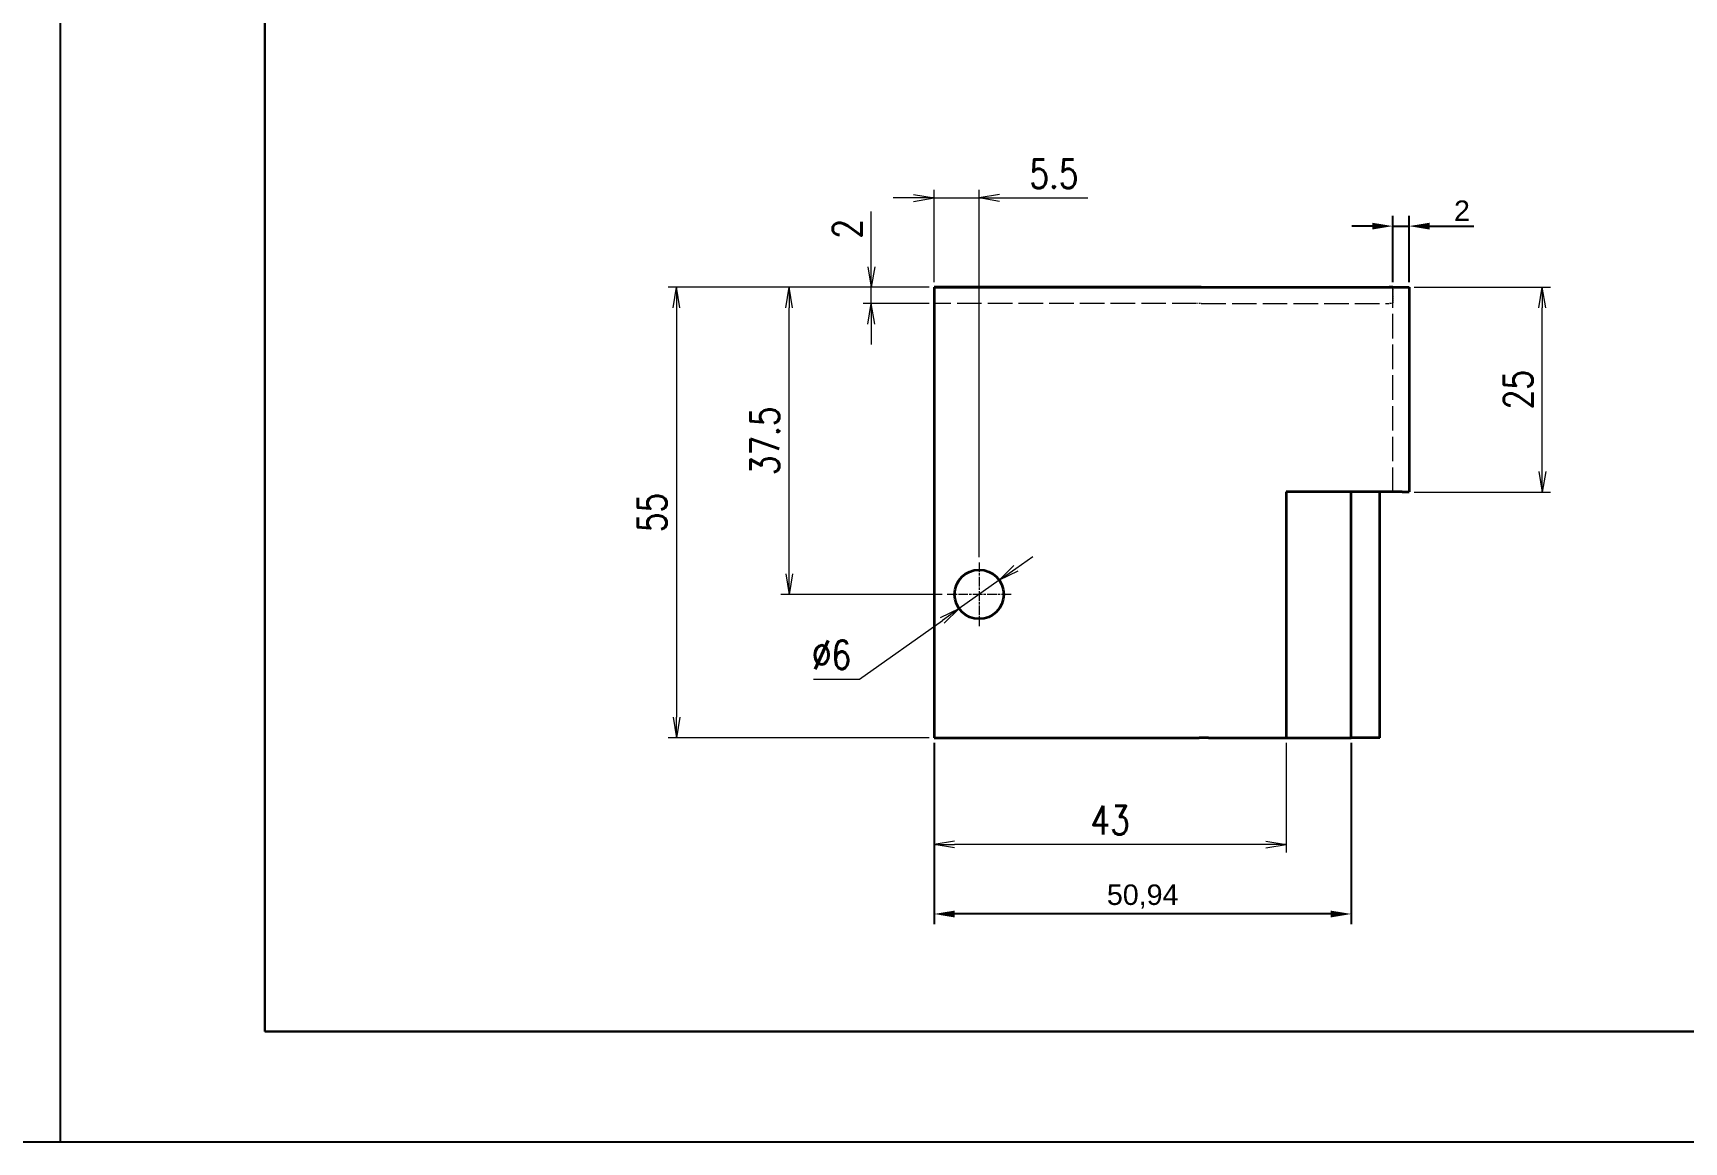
# Model space of a CAD drawing. Header units: millimetres. Extents: x 1201 to 11615, y -7347 to 2683.
# Drawn here: x 9756.4 to 9958, y -3109.3 to -2973.9 of the extents above; entities that cross this region are included whole.
import ezdxf

# ---------------------------------------------------------------- set-up
doc = ezdxf.new("R2010")
doc.units = ezdxf.units.MM
doc.linetypes.add('AM_ISO02W050x2', pattern=[3.75, 3, -0.75])
doc.linetypes.add('AM_ISO08W050x2', pattern=[9, 6, -0.75, 1.5, -0.75])
for name, color, linetype, lineweight in [('CENTER', 2, 'AM_ISO08W050x2', 15), ('DIM', 3, 'Continuous', 20), ('DRAWING', 7, 'Continuous', 35), ('HIDDEN', 1, 'AM_ISO02W050x2', 18), ('图框', 7, 'Continuous', 15)]:
    doc.layers.add(name, color=color, linetype=linetype, lineweight=lineweight)
doc.layers.add('图\\M+19E79\\M+195B6\\M+18E9A', color=7, linetype='Continuous')
doc.styles.add('DIM', font='romans.shx', dxfattribs={"width": 0.8, "bigfont": 'bigfont.shx'})
doc.styles.get("Standard").update_dxf_attribs({"font": 'arial.ttf'})
doc.dimstyles.new('ISO-25', dxfattribs={"dimtxt": 2.5, "dimasz": 2.5, "dimexe": 1.25, "dimexo": 0.625, "dimtad": 1, "dimtxsty": 'Standard', "dimcen": 2.5, "dimadec": 0, "dimazin": 0, "dimtfac": 1, "dimtmove": 0, "dimatfit": 3, "dimfxl": 0, "dimarcsym": 0})
doc.dimstyles.new('YH 1-1$0', dxfattribs={"dimtxt": 3.5, "dimasz": 2.5, "dimexe": 1, "dimexo": 0.625, "dimgap": 1.2, "dimtad": 1, "dimzin": 9, "dimdsep": 46, "dimtxsty": 'DIM', "dimblk": 'OPEN', "dimcen": 0, "dimclrd": 8, "dimclre": 8, "dimclrt": 2, "dimazin": 2, "dimtfac": 0.5, "dimtmove": 0, "dimatfit": 3, "dimldrblk": 'OPEN', "dimfxl": 0, "dimtolj": 1, "dimlwd": 13, "dimlwe": 13, "dimarcsym": 0})
doc.dimstyles.new('YH 1-1$3', dxfattribs={"dimtxt": 3.5, "dimasz": 2.5, "dimexe": 1, "dimexo": 0.625, "dimgap": 1.2, "dimtad": 1, "dimtoh": 1, "dimzin": 9, "dimdsep": 46, "dimtxsty": 'DIM', "dimblk": 'OPEN', "dimcen": 0, "dimclrd": 8, "dimclre": 8, "dimclrt": 2, "dimazin": 2, "dimtfac": 0.5, "dimtmove": 0, "dimatfit": 3, "dimldrblk": 'OPEN', "dimfxl": 0, "dimtolj": 1, "dimlwd": 13, "dimlwe": 13, "dimarcsym": 0})

# ---------------------------------------------------------------- blocks, each defined once
blk = doc.blocks.new('GZDEH零件A3图框V01版')
at = {"layer": 'Defpoints', "linetype": 'Continuous'}
for p, q in [((2857.49, -1549.46), (2857.49, -1846.46)), ((2857.49, -1846.46), (3277.49, -1846.46))]:
    blk.add_line(p, q, dxfattribs=at)
at = {"layer": '图\\M+19E79\\M+195B6\\M+18E9A', "linetype": 'Continuous', "lineweight": 30}
for p, q in [((2882.49, -1554.46), (2882.49, -1832.96)), ((2882.49, -1832.96), (3272.49, -1832.96))]:
    blk.add_line(p, q, dxfattribs=at)
blk = doc.blocks.new('_Open')
at = {"color": 0, "linetype": 'ByBlock', "lineweight": -2}
for p, q in [((-1, 0.167), (0, 0)), ((-1, -0.167), (0, 0)), ((0, 0), (-1, 0))]:
    blk.add_line(p, q, dxfattribs=at)
blk = doc.blocks.new('*D741')
at = {"layer": 'Defpoints', "color": 0, "ltscale": 2, "transparency": 16777216}
for p in [(9866.4, -3004.99), (9834.94, -3059.99), (9866.4, -3059.99)]:
    blk.add_point(p, dxfattribs=at)
at = {"layer": 'DIM', "color": 8, "lineweight": 13, "ltscale": 2, "transparency": 16777216}
for p, q in [((9865.78, -3004.99), (9833.94, -3004.99)), ((9834.94, -3007.49), (9834.94, -3057.49)), ((9865.78, -3059.99), (9833.94, -3059.99))]:
    blk.add_line(p, q, dxfattribs=at)
at = {"layer": 'DIM', "color": 8, "lineweight": 13, "ltscale": 2, "transparency": 16777216, "xscale": 2.5, "yscale": 2.5, "zscale": 2.5}
for p, rotation in [((9834.94, -3004.99), 90), ((9834.94, -3059.99), 270)]:
    blk.add_blockref('_Open', p, dxfattribs=dict(at, rotation=rotation))
at = {"layer": 'DIM', "color": 2, "ltscale": 2, "transparency": 16777216, "insert": (9831.99, -3032.49), "char_height": 3.5, "attachment_point": 5, "rotation": 90, "style": 'DIM'}
blk.add_mtext('\\A1;55', dxfattribs=at)
blk = doc.blocks.new('*D742')
at = {"layer": 'Defpoints', "color": 0, "ltscale": 2, "transparency": 16777216}
for p in [(9848.7, -3004.99), (9866.4, -3004.99), (9868, -3042.49)]:
    blk.add_point(p, dxfattribs=at)
at = {"layer": 'DIM', "color": 8, "lineweight": 13, "ltscale": 2, "transparency": 16777216}
for p, q in [((9865.78, -3004.99), (9847.7, -3004.99)), ((9848.7, -3039.99), (9848.7, -3007.49)), ((9867.38, -3042.49), (9847.7, -3042.49))]:
    blk.add_line(p, q, dxfattribs=at)
at = {"layer": 'DIM', "color": 8, "lineweight": 13, "ltscale": 2, "transparency": 16777216, "xscale": 2.5, "yscale": 2.5, "zscale": 2.5}
for p, rotation in [((9848.7, -3004.99), 90), ((9848.7, -3042.49), 270)]:
    blk.add_blockref('_Open', p, dxfattribs=dict(at, rotation=rotation))
at = {"layer": 'DIM', "color": 2, "ltscale": 2, "transparency": 16777216, "insert": (9845.75, -3023.74), "char_height": 3.5, "attachment_point": 5, "rotation": 90, "style": 'DIM'}
blk.add_mtext('\\A1;37.5', dxfattribs=at)
blk = doc.blocks.new('*D743')
at = {"layer": 'Defpoints', "color": 0, "ltscale": 2, "transparency": 16777216}
for p in [(9874.35, -3040.75), (9869.45, -3044.22)]:
    blk.add_point(p, dxfattribs=at)
at = {"layer": 'DIM', "color": 8, "lineweight": 13, "ltscale": 2, "transparency": 16777216}
for p, q in [((9876.39, -3039.31), (9878.44, -3037.87)), ((9874.35, -3040.75), (9869.45, -3044.22)), ((9857.28, -3052.82), (9867.41, -3045.66)), ((9851.68, -3052.82), (9857.28, -3052.82))]:
    blk.add_line(p, q, dxfattribs=at)
at = {"layer": 'DIM', "color": 8, "lineweight": 13, "ltscale": 2, "transparency": 16777216, "xscale": 2.5, "yscale": 2.5, "zscale": 2.5}
for p, rotation in [((9874.35, -3040.75), 215.2482631654051), ((9869.45, -3044.22), 35.24826316540505)]:
    blk.add_blockref('_Open', p, dxfattribs=dict(at, rotation=rotation))
at = {"layer": 'DIM', "color": 2, "ltscale": 2, "transparency": 16777216, "insert": (9853.88, -3049.87), "char_height": 3.5, "attachment_point": 5, "style": 'DIM'}
blk.add_mtext('\\A1;∅6', dxfattribs=at)
blk = doc.blocks.new('*D744')
at = {"layer": 'Defpoints', "color": 0, "ltscale": 2, "transparency": 16777216}
for p in [(9858.73, -3004.99), (9866.4, -3004.99), (9866.4, -3006.99)]:
    blk.add_point(p, dxfattribs=at)
at = {"layer": 'DIM', "color": 8, "lineweight": 13, "ltscale": 2, "transparency": 16777216}
for p, q in [((9858.73, -3002.49), (9858.73, -2995.72)), ((9865.78, -3004.99), (9857.73, -3004.99)), ((9858.73, -3006.99), (9858.73, -3004.99)), ((9865.78, -3006.99), (9857.73, -3006.99)), ((9858.73, -3009.49), (9858.73, -3011.99))]:
    blk.add_line(p, q, dxfattribs=at)
at = {"layer": 'DIM', "color": 8, "lineweight": 13, "ltscale": 2, "transparency": 16777216, "xscale": 2.5, "yscale": 2.5, "zscale": 2.5}
for p, rotation in [((9858.73, -3004.99), 270), ((9858.73, -3006.99), 90)]:
    blk.add_blockref('_Open', p, dxfattribs=dict(at, rotation=rotation))
at = {"layer": 'DIM', "color": 2, "ltscale": 2, "transparency": 16777216, "insert": (9855.78, -2997.85), "char_height": 3.5, "attachment_point": 5, "rotation": 90, "style": 'DIM'}
blk.add_mtext('\\A1;2', dxfattribs=at)
blk = doc.blocks.new('*D745')
at = {"layer": 'Defpoints', "color": 0, "ltscale": 2, "transparency": 16777216}
for p in [(9866.4, -2994.08), (9866.4, -3004.99), (9871.9, -3038.59)]:
    blk.add_point(p, dxfattribs=at)
at = {"layer": 'DIM', "color": 8, "lineweight": 13, "ltscale": 2, "transparency": 16777216}
for p, q in [((9866.4, -3004.36), (9866.4, -2993.08)), ((9871.9, -3037.96), (9871.9, -2993.08)), ((9863.9, -2994.08), (9861.4, -2994.08)), ((9866.4, -2994.08), (9871.9, -2994.08)), ((9874.4, -2994.08), (9885.17, -2994.08))]:
    blk.add_line(p, q, dxfattribs=at)
at = {"layer": 'DIM', "color": 8, "lineweight": 13, "ltscale": 2, "transparency": 16777216, "xscale": 2.5, "yscale": 2.5, "zscale": 2.5}
blk.add_blockref('_Open', (9866.4, -2994.08), dxfattribs=at)
at = {"layer": 'DIM', "color": 8, "lineweight": 13, "ltscale": 2, "transparency": 16777216, "xscale": 2.5, "yscale": 2.5, "zscale": 2.5, "rotation": 180}
blk.add_blockref('_Open', (9871.9, -2994.08), dxfattribs=at)
at = {"layer": 'DIM', "color": 2, "ltscale": 2, "transparency": 16777216, "insert": (9881.04, -2991.13), "char_height": 3.5, "attachment_point": 5, "style": 'DIM'}
blk.add_mtext('\\A1;5.5', dxfattribs=at)
blk = doc.blocks.new('*D746')
at = {"layer": 'Defpoints', "color": 0, "ltscale": 2, "transparency": 16777216}
for p in [(9866.4, -3059.99), (9909.4, -3059.99), (9866.4, -3073.02)]:
    blk.add_point(p, dxfattribs=at)
at = {"layer": 'DIM', "color": 8, "lineweight": 13, "ltscale": 2, "transparency": 16777216}
for p, q in [((9866.4, -3060.61), (9866.4, -3074.02)), ((9909.4, -3060.61), (9909.4, -3074.02)), ((9906.9, -3073.02), (9868.9, -3073.02))]:
    blk.add_line(p, q, dxfattribs=at)
at = {"layer": 'DIM', "color": 8, "lineweight": 13, "ltscale": 2, "transparency": 16777216, "xscale": 2.5, "yscale": 2.5, "zscale": 2.5, "rotation": 180}
blk.add_blockref('_Open', (9866.4, -3073.02), dxfattribs=at)
at = {"layer": 'DIM', "color": 8, "lineweight": 13, "ltscale": 2, "transparency": 16777216, "xscale": 2.5, "yscale": 2.5, "zscale": 2.5}
blk.add_blockref('_Open', (9909.4, -3073.02), dxfattribs=at)
at = {"layer": 'DIM', "color": 2, "ltscale": 2, "transparency": 16777216, "insert": (9887.9, -3070.07), "char_height": 3.5, "attachment_point": 5, "style": 'DIM'}
blk.add_mtext('\\A1;43', dxfattribs=at)
blk = doc.blocks.new('*D748')
at = {"layer": 'Defpoints', "color": 0, "ltscale": 2, "transparency": 16777216}
for p in [(9924.4, -3004.99), (9940.67, -3004.99), (9924.4, -3029.99)]:
    blk.add_point(p, dxfattribs=at)
at = {"layer": 'DIM', "color": 8, "lineweight": 13, "ltscale": 2, "transparency": 16777216}
for p, q in [((9925.03, -3004.99), (9941.67, -3004.99)), ((9940.67, -3027.49), (9940.67, -3007.49)), ((9925.03, -3029.99), (9941.67, -3029.99))]:
    blk.add_line(p, q, dxfattribs=at)
at = {"layer": 'DIM', "color": 8, "lineweight": 13, "ltscale": 2, "transparency": 16777216, "xscale": 2.5, "yscale": 2.5, "zscale": 2.5}
for p, rotation in [((9940.67, -3004.99), 90), ((9940.67, -3029.99), 270)]:
    blk.add_blockref('_Open', p, dxfattribs=dict(at, rotation=rotation))
at = {"layer": 'DIM', "color": 2, "ltscale": 2, "transparency": 16777216, "insert": (9937.72, -3017.49), "char_height": 3.5, "attachment_point": 5, "rotation": 90, "style": 'DIM'}
blk.add_mtext('\\A1;25', dxfattribs=at)
blk = doc.blocks.new('*D939')
at = {"layer": 'Defpoints', "color": 0, "transparency": 16777216}
for p in [(9866.4, -3059.99), (9917.34, -3059.99), (9866.4, -3081.51)]:
    blk.add_point(p, dxfattribs=at)
at = {"layer": 'DIM', "color": 0, "lineweight": -2, "transparency": 16777216}
for p, q in [((9866.4, -3060.61), (9866.4, -3082.76)), ((9917.34, -3060.61), (9917.34, -3082.76)), ((9914.84, -3081.51), (9868.9, -3081.51))]:
    blk.add_line(p, q, dxfattribs=at)
at = {"layer": 'DIM', "color": 0, "transparency": 16777216}
for points in [[(9868.9, -3081.1), (9868.9, -3081.93), (9866.4, -3081.51)], [(9914.84, -3081.1), (9914.84, -3081.93), (9917.34, -3081.51)]]:
    blk.add_solid(points, dxfattribs=at)
at = {"layer": 'DIM', "color": 0, "transparency": 16777216, "insert": (9891.87, -3079.39), "char_height": 2.5, "attachment_point": 5}
blk.add_mtext('50,94', dxfattribs=at)
blk = doc.blocks.new('*D941')
at = {"layer": 'Defpoints', "color": 0, "transparency": 16777216}
for p in [(9924.4, -2997.52), (9922.4, -3004.99), (9924.4, -3004.99)]:
    blk.add_point(p, dxfattribs=at)
at = {"layer": 'DIM', "color": 0, "lineweight": -2, "transparency": 16777216}
for p, q in [((9919.9, -2997.52), (9917.4, -2997.52)), ((9922.4, -3004.36), (9922.4, -2996.27)), ((9922.4, -2997.52), (9924.4, -2997.52)), ((9924.4, -3004.36), (9924.4, -2996.27)), ((9926.9, -2997.52), (9932.31, -2997.52))]:
    blk.add_line(p, q, dxfattribs=at)
at = {"layer": 'DIM', "color": 0, "transparency": 16777216}
for points in [[(9919.9, -2997.11), (9919.9, -2997.94), (9922.4, -2997.52)], [(9926.9, -2997.11), (9926.9, -2997.94), (9924.4, -2997.52)]]:
    blk.add_solid(points, dxfattribs=at)
at = {"layer": 'DIM', "color": 0, "transparency": 16777216, "insert": (9930.86, -2995.64), "char_height": 2.5, "attachment_point": 5}
blk.add_mtext('2', dxfattribs=at)

msp = doc.modelspace()

# ---------------------------------------------------------------- linework, layer by layer
msp.add_line((1201.092, -3109.349), (10120.957, -3109.349))
at = {"layer": 'CENTER', "ltscale": 0.195}
msp.add_line((9871.903, -3038.585), (9871.903, -3046.385), dxfattribs=at)
at = {"layer": 'CENTER', "ltscale": 0.195001}
msp.add_line((9875.803, -3042.485), (9868.003, -3042.485), dxfattribs=at)
at = {"layer": 'DRAWING', "lineweight": 35}
for p, q in [((9898.457, -3004.985), (9866.403, -3004.985)), ((9866.403, -3004.985), (9898.773, -3004.985)), ((9866.403, -3004.985), (9866.403, -3059.985)), ((9899.031, -3004.985), (9921.977, -3004.986)), ((9899.92, -3004.985), (9923.55, -3004.986)), ((9924.403, -3004.986), (9924.403, -3029.986)), ((9909.403, -3029.985), (9909.403, -3059.985)), ((9917.338, -3059.985), (9917.338, -3029.985)), ((9920.825, -3059.985), (9920.825, -3029.985)), ((9866.403, -3059.985), (9898.772, -3059.985))]:
    msp.add_line(p, q, dxfattribs=at)
at = {"layer": 'DRAWING', "lineweight": 35, "ltscale": 0.00982}
msp.add_line((9898.85, -3004.985), (9898.457, -3004.985), dxfattribs=at)
at = {"layer": 'DRAWING', "lineweight": 35, "ltscale": 0.01964}
for p, q in [((9898.773, -3004.985), (9899.558, -3004.985)), ((9899.558, -3059.985), (9898.772, -3059.985))]:
    msp.add_line(p, q, dxfattribs=at)
at = {"layer": 'DRAWING', "lineweight": 35, "ltscale": 0.004519}
msp.add_line((9899.031, -3004.985), (9898.85, -3004.985), dxfattribs=at)
at = {"layer": 'DRAWING', "lineweight": 35, "ltscale": 0.009038}
for p, q in [((9899.558, -3004.985), (9899.92, -3004.985)), ((9899.92, -3059.985), (9899.558, -3059.985))]:
    msp.add_line(p, q, dxfattribs=at)
at = {"layer": 'DRAWING', "lineweight": 35, "ltscale": 0.010661}
msp.add_line((9922.403, -3004.986), (9921.977, -3004.986), dxfattribs=at)
at = {"layer": 'DRAWING', "lineweight": 35, "ltscale": 0.021321}
for p, q in [((9923.55, -3004.986), (9924.403, -3004.986)), ((9923.55, -3029.986), (9924.403, -3029.986))]:
    msp.add_line(p, q, dxfattribs=at)
at = {"layer": 'DRAWING', "lineweight": 35, "ltscale": 0.353679}
msp.add_line((9923.55, -3029.986), (9909.403, -3029.985), dxfattribs=at)
at = {"layer": 'DRAWING', "lineweight": 35, "ltscale": 0.237086}
msp.add_line((9899.92, -3059.985), (9909.403, -3059.985), dxfattribs=at)
at = {"layer": 'DRAWING', "lineweight": 35, "ltscale": 0.198384}
msp.add_line((9909.403, -3059.985), (9917.338, -3059.985), dxfattribs=at)
at = {"layer": 'DRAWING', "lineweight": 35, "ltscale": 0.087172}
msp.add_line((9920.825, -3059.985), (9917.338, -3059.985), dxfattribs=at)
at = {"layer": 'DRAWING', "lineweight": 35}
msp.add_circle((9871.903, -3042.485), 3, dxfattribs=at)
msp.add_arc((9871.903, -3042.485), 3, 142.16197, 151.35229, dxfattribs=at)
at = {"layer": 'HIDDEN', "ltscale": 0.05}
for p, q in [((9866.403, -3004.985), (9866.403, -3006.985)), ((9922.403, -3004.986), (9922.403, -3006.985))]:
    msp.add_line(p, q, dxfattribs=at)
at = {"layer": 'HIDDEN'}
for p, q in [((9922.403, -3029.986), (9922.403, -3004.986)), ((9898.457, -3006.985), (9866.403, -3006.985)), ((9899.031, -3006.985), (9921.977, -3006.985))]:
    msp.add_line(p, q, dxfattribs=at)
at = {"layer": 'HIDDEN', "ltscale": 0.00982}
msp.add_line((9898.85, -3006.985), (9898.457, -3006.985), dxfattribs=at)
at = {"layer": 'HIDDEN', "ltscale": 0.004519}
msp.add_line((9899.031, -3006.985), (9898.85, -3006.985), dxfattribs=at)
at = {"layer": 'HIDDEN', "ltscale": 0.010661}
msp.add_line((9922.403, -3006.985), (9921.977, -3006.985), dxfattribs=at)

# ---------------------------------------------------------------- block references
at = {"layer": '图框'}
msp.add_blockref('GZDEH零件A3图框V01版', (6902.21, -1262.888), dxfattribs=at)

# ---------------------------------------------------------------- dimensions: what is measured, and where the dimension line sits
at = {"layer": 'DIM', "ltscale": 2}
dim = msp.add_linear_dim(base=(9866.403, -2994.079), p1=(9871.903, -3038.585), p2=(9866.403, -3004.985), dimstyle='YH 1-1$0', dxfattribs=at)
dim.commit()
dim.dimension.update_dxf_attribs({"geometry": '*D745', "text_midpoint": (9881.036, -2994.079), "dimtype": 160})
at = {"layer": 'DIM'}
for base, p1, p2, picture, middle in [((9924.403, -2997.524), (9922.403, -3004.986), (9924.403, -3004.986), '*D941', (9930.856, -2995.644)), ((9866.403, -3081.5136), (9917.3383, -3059.9855), (9866.403, -3059.9855), '*D939', (9891.8707, -3079.3862))]:
    dim = msp.add_linear_dim(base=base, p1=p1, p2=p2, dimstyle='ISO-25', dxfattribs=at)
    dim.commit()
    dim.dimension.update_dxf_attribs({"geometry": picture, "text_midpoint": middle})
at = {"layer": 'DIM', "ltscale": 2}
for base, p1, p2, picture, middle in [((9858.727, -3004.985), (9866.403, -3006.985), (9866.403, -3004.985), '*D744', (9855.777, -2997.852)), ((9834.937, -3059.985), (9866.403, -3004.985), (9866.403, -3059.985), '*D741', (9831.987, -3032.485)), ((9848.698, -3004.985), (9868.003, -3042.485), (9866.403, -3004.985), '*D742', (9845.748, -3023.735)), ((9940.669, -3004.986), (9924.403, -3029.986), (9924.403, -3004.986), '*D748', (9937.719, -3017.486))]:
    dim = msp.add_linear_dim(base=base, p1=p1, p2=p2, angle=90, dimstyle='YH 1-1$0', dxfattribs=at)
    dim.commit()
    dim.dimension.update_dxf_attribs({"geometry": picture, "text_midpoint": middle})
dim = msp.add_diameter_dim_2p(p1=(9874.353, -3040.754), p2=(9869.453, -3044.217), dimstyle='YH 1-1$3', dxfattribs=at)
dim.commit()
dim.dimension.update_dxf_attribs({"geometry": '*D743', "text_midpoint": (9853.875, -3052.823), "dimtype": 163})
dim = msp.add_linear_dim(base=(9866.403, -3073.015), p1=(9909.403, -3059.985), p2=(9866.403, -3059.985), dimstyle='YH 1-1$0', dxfattribs=at)
dim.commit()
dim.dimension.update_dxf_attribs({"geometry": '*D746', "text_midpoint": (9887.903, -3070.065)})

doc.saveas('drawing.dxf')
